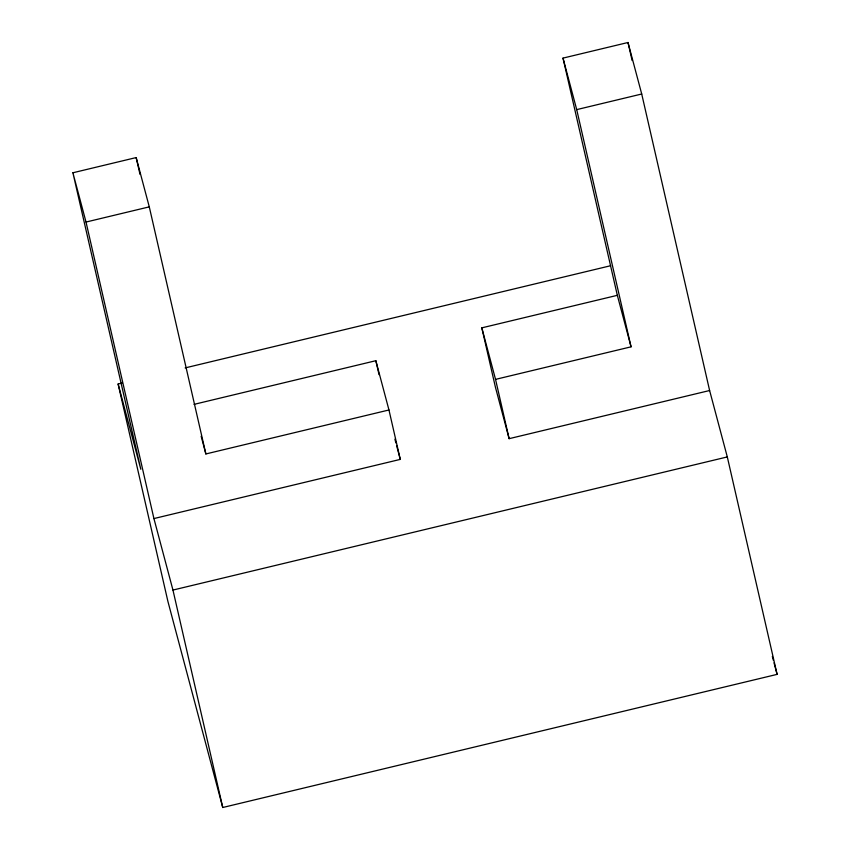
<?xml version="1.0" encoding="UTF-8"?>
<svg xmlns="http://www.w3.org/2000/svg" width="850" height="850" viewBox="0 0 850 850"><rect width="100%" height="100%" fill="white"/><g stroke="black" fill="none" stroke-linecap="round" stroke-linejoin="round"><path stroke-width="1.27" d="M72.898 172.773L136.159 157.579L149.281 206.858L205.87 453.953L388.96 409.976L400.276 459.393L153.924 518.564L86.02 222.052L72.898 172.773L140.813 469.285L118.118 384.009L121.986 383.074M617.334 295.322L481.822 327.856L495.539 379.376L631.051 346.832L617.334 295.322L563.008 58.108L628.001 42.5L641.718 94.01L709.622 390.522L727.303 456.928L777.102 674.369L222.753 807.5L167.917 601.449L118.118 384.009M86.02 222.052L149.281 206.858M563.008 58.108L576.714 109.618L641.718 94.01M185.151 367.912L610.576 265.742M194.044 404.366L375.849 360.708L388.96 409.976M481.822 327.856L495.412 387.164L509.118 438.674L709.622 390.522M153.924 518.564L172.954 590.059L727.303 456.928M772.331 656.455L773.351 660.291M774.031 662.851L777.102 674.369M394.899 439.184L395.909 442.978M396.578 445.496L400.276 459.393M201.163 436.263L205.87 453.953M628.001 42.5L632.134 60.552M576.714 109.618L631.051 346.832M495.539 379.376L509.118 438.674M375.849 360.708L379.036 374.648M136.159 157.579L140.016 174.399M172.954 590.059L222.753 807.5"/></g></svg>
